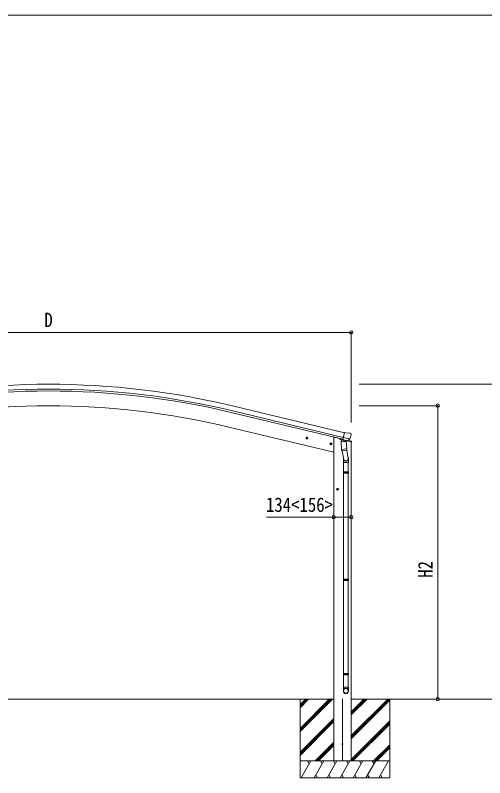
# Model space of a CAD drawing. Units: millimetres at full size, sheet at 1:30; details may follow other scales. Extents: x -8385 to 8479, y -5853 to 5787.
# Drawn here: x -4203 to -21, y -1005 to 5787 of the extents above; entities that cross this region are included whole.
import ezdxf
from ezdxf.enums import TextEntityAlignment as Align

# ---------------------------------------------------------------- set-up
doc = ezdxf.new("R2010")
doc.units = ezdxf.units.MM
doc.header["$LTSCALE"] = 30
doc.header["$PDMODE"] = 32
doc.header["$PDSIZE"] = 30
for name, color, linetype, lineweight in [('0-0_0', 7, 'Continuous', 9), ('0-1_本体', 4, 'Continuous', 9), ('0-2_部品', 7, 'Continuous', 9), ('0-8_PARTS2', 2, 'Continuous', 9), ('0-A_寸法', 6, 'Continuous', 9), ('F-0_240', 7, 'Continuous', 9)]:
    doc.layers.add(name, color=color, linetype=linetype, lineweight=lineweight)
doc.styles.add('ＭＳ ゴシック', font='')
doc.styles.get('ＭＳ ゴシック').set_extended_font_data('MS Gothic')

msp = doc.modelspace()

# ---------------------------------------------------------------- linework, layer by layer
at = {"layer": '0-0_0'}
for p, q in [((-6445.32, -304.55), (-1366.17, -304.55)), ((-1666.45, -304.55), (-1666.45, -1004.55)), ((-1666.45, -565.28), (-1405.72, -304.55)), ((-1666.45, -579.42), (-1391.58, -304.55)), ((-1666.45, -593.56), (-1377.44, -304.55)), ((-1666.45, -381.43), (-1589.57, -304.55)), ((-1666.45, -367.29), (-1603.71, -304.55)), ((-1666.45, -353.15), (-1617.85, -304.55)), ((-1209.67, -304.55), (-778.29, -304.55)), ((-1209.67, -629), (-885.22, -304.55)), ((-1209.67, -643.14), (-871.08, -304.55)), ((-1209.67, -445.15), (-1069.07, -304.55)), ((-1209.67, -431.01), (-1083.21, -304.55)), ((-1209.67, -416.87), (-1097.35, -304.55)), ((-1209.67, -657.28), (-866.45, -314.07)), ((-866.45, -304.55), (-866.45, -1004.55)), ((-1666.45, -777.41), (-1365.67, -476.63)), ((-1666.45, -791.55), (-1365.67, -490.77)), ((-1666.45, -805.7), (-1365.67, -504.92)), ((-1209.67, -841.13), (-866.45, -497.91)), ((-1208.95, -854.55), (-866.45, -512.06)), ((-1194.81, -854.55), (-866.45, -526.2)), ((-1531.46, -854.55), (-1365.67, -688.76)), ((-1517.32, -854.55), (-1365.67, -702.91)), ((-1503.18, -854.55), (-1365.67, -717.05)), ((-1010.96, -854.55), (-866.45, -710.04)), ((-996.82, -854.55), (-866.45, -724.19)), ((-982.68, -854.55), (-866.45, -738.33)), ((-866.45, -854.55), (-1666.45, -854.55)), ((-1656.16, -1004.55), (-1569.56, -854.55)), ((-1584.56, -880.53), (-1599.56, -854.55)), ((-1540.69, -1004.55), (-1454.09, -854.55)), ((-1469.09, -880.54), (-1484.09, -854.55)), ((-1425.22, -1004.55), (-1338.62, -854.55)), ((-1353.62, -880.53), (-1368.62, -854.55)), ((-1333.45, -854.55), (-1199.45, -854.55)), ((-1309.75, -1004.55), (-1223.15, -854.55)), ((-1238.15, -880.53), (-1253.15, -854.55)), ((-1194.28, -1004.55), (-1107.68, -854.55)), ((-1122.68, -880.53), (-1137.68, -854.55)), ((-1078.81, -1004.55), (-992.21, -854.55)), ((-1022.21, -854.55), (-1007.21, -880.53)), ((-963.34, -1004.55), (-876.74, -854.55)), ((-1666.45, -1004.55), (-866.45, -1004.55)), ((-1525.69, -978.57), (-1510.7, -1004.55)), ((-1410.22, -978.57), (-1395.22, -1004.55)), ((-1294.75, -978.57), (-1279.75, -1004.55)), ((-1179.28, -978.57), (-1164.28, -1004.55)), ((-1063.81, -978.57), (-1048.81, -1004.55)), ((-948.34, -978.57), (-933.34, -1004.55))]:
    msp.add_line(p, q, dxfattribs=at)
at = {"layer": '0-1_本体'}
for p, q in [((-2268.59, 2246.89), (-1285.35, 2010.83)), ((-2264.66, 2263.25), (-1281.42, 2027.19)), ((-2254.59, 2305.23), (-1271.34, 2069.17)), ((-1876.38, 2018), (-2299.17, 2119.51)), ((-1365.67, 1895.39), (-1876.38, 2018)), ((-1365.67, 2024.83), (-1345.67, 2024.83)), ((-1365.67, -854.55), (-1365.67, 2024.83)), ((-1345.17, 2024.83), (-1311.9, 2016.84)), ((-1209.67, -854.55), (-1209.67, 1985.69))]:
    msp.add_line(p, q, dxfattribs=at)
for radius in [7073, 7029.83, 7013, 6882]:
    msp.add_arc((-3905.75, -4572.34), radius, 76.5, 103.5, dxfattribs=at)
at = {"layer": '0-2_部品'}
for p, q in [((-1245.02, 2064.58), (-1270.95, 2070.81)), ((-1245.02, 2064.58), (-1231.76, 2067.28)), ((-1217.28, 2064.09), (-1230.46, 2067.25)), ((-1214.18, 2061.84), (-1210.32, 2055.55)), ((-1209.96, 2053.27), (-1210.24, 2052.12)), ((-1614.09, 2023.93), (-1594.64, 2019.27)), ((-1606.49, 2028.8), (-1611.66, 2023.35)), ((-1606.7, 2011.88), (-1602.03, 2031.32)), ((-1599.2, 2027.04), (-1606.49, 2028.8)), ((-1602.23, 2014.4), (-1597.06, 2019.85)), ((-1597.06, 2019.85), (-1599.2, 2027.04)), ((-1400.16, 1972.58), (-1380.72, 1967.91)), ((-1392.57, 1977.44), (-1397.74, 1971.99)), ((-1392.78, 1960.52), (-1388.11, 1979.97)), ((-1385.27, 1975.69), (-1392.57, 1977.44)), ((-1383.14, 1968.49), (-1385.27, 1975.69)), ((-1312.4, 2017.32), (-1312.4, 2014.17)), ((-1290.36, 2004.94), (-1308.56, 2009.31)), ((-1301.09, 1987.4), (-1255.4, 1990.6)), ((-1296.42, 1920.57), (-1301.09, 1987.4)), ((-1286.68, 2009.17), (-1299.99, 1993.86)), ((-1299.99, 1993.86), (-1299.55, 1987.51)), ((-1285.73, 2009.24), (-1286.68, 2009.17)), ((-1282.65, 2006.77), (-1284.18, 2007.13)), ((-1245.94, 1997.95), (-1282.65, 2006.77)), ((-1224.02, 2012.96), (-1281.52, 2026.77)), ((-1276.7, 2004.94), (-1275.68, 1990.34)), ((-1248.49, 1995.95), (-1274.3, 1989.51)), ((-1257.18, 1993.78), (-1256.95, 1990.49)), ((-1255.4, 1990.6), (-1250.73, 1923.76)), ((-1243.58, 1997.48), (-1251.1, 1999.29)), ((-1207.84, 1985.13), (-1250.66, 1995.4)), ((-1247.78, 1997.73), (-1247.73, 1996.99)), ((-1244.41, 1997.59), (-1245.94, 1997.95)), ((-1240.87, 1998.05), (-1224.49, 2012.54)), ((-1237.08, 2001.4), (-1210.14, 1994.93)), ((-1207.84, 1992.02), (-1207.84, 1985.13)), ((-1388.31, 1963.05), (-1383.14, 1968.49)), ((-1296.42, 1920.57), (-1250.73, 1923.76)), ((-1296.41, 1920.57), (-1295.52, 1907.87)), ((-1251.71, 1909.16), (-1293.41, 1906.24)), ((-1289.88, 1906.49), (-1277.25, 1831.69)), ((-1251.09, 1928.88), (-1236.55, 1841.02)), ((-1249.87, 1911.3), (-1250.74, 1923.76)), ((-1250.27, 1909.94), (-1250.26, 1909.94)), ((-1280.4, 1838.51), (-1280.4, 1803.85)), ((-1234.4, 1803.85), (-1234.4, 1838.21)), ((-1280.4, 1803.85), (-1234.4, 1803.85)), ((-1278.4, 1803.85), (-1278.4, 1721.2)), ((-1236.4, 1803.85), (-1236.4, 1721.2)), ((-1280.4, 1719.2), (-1279.4, 1721.2)), ((-1280.4, 1719.2), (-1234.4, 1719.2)), ((-1280.4, 1719.2), (-1280.4, 1711.2)), ((-1280.4, 1711.2), (-1234.4, 1711.2)), ((-1280.4, 1711.2), (-1279.4, 1709.2)), ((-1279.4, 1721.2), (-1235.4, 1721.2)), ((-1279.4, 1709.2), (-1235.4, 1709.2)), ((-1278.4, 1709.2), (-1278.4, 765.01)), ((-1236.4, 1709.2), (-1236.4, 765.01)), ((-1234.4, 1719.2), (-1235.4, 1721.2)), ((-1341.91, 1565.33), (-1321.91, 1565.33)), ((-1335.66, 1571.83), (-1339.41, 1565.33)), ((-1328.15, 1571.83), (-1335.66, 1571.83)), ((-1331.91, 1555.33), (-1331.91, 1575.33)), ((-1324.4, 1565.33), (-1328.15, 1571.83)), ((-1328.15, 1558.83), (-1324.4, 1565.33)), ((-1280.4, 763.01), (-1279.4, 765.01)), ((-1280.4, 763.01), (-1234.4, 763.01)), ((-1280.4, 763.01), (-1280.4, 755.01)), ((-1280.4, 755.01), (-1234.4, 755.01)), ((-1280.4, 755.01), (-1279.4, 753.01)), ((-1279.4, 765.01), (-1235.4, 765.01)), ((-1279.4, 753.01), (-1235.4, 753.01)), ((-1278.4, 753.01), (-1278.4, -75.18)), ((-1236.4, 753.01), (-1236.4, -75.18)), ((-1234.4, 763.01), (-1235.4, 765.01)), ((-1280.4, -77.18), (-1279.4, -75.18)), ((-1280.4, -77.18), (-1234.4, -77.18)), ((-1280.4, -77.18), (-1280.4, -85.18)), ((-1280.4, -85.18), (-1234.4, -85.18)), ((-1280.4, -85.18), (-1279.4, -87.18)), ((-1279.4, -75.18), (-1235.4, -75.18)), ((-1279.4, -87.18), (-1235.4, -87.18)), ((-1278.4, -87.18), (-1278.4, -197.18)), ((-1236.4, -87.18), (-1236.4, -197.18)), ((-1234.4, -77.18), (-1235.4, -75.18)), ((-1280.4, -231.32), (-1280.4, -197.18)), ((-1280.4, -197.18), (-1234.4, -197.18)), ((-1234.4, -231.32), (-1234.4, -197.18))]:
    msp.add_line(p, q, dxfattribs=at)
for points in [[(-1276.38, 2005.36), (-1286.1, 2007.69), (-1270.95, 2070.81)], [(-1611.66, 2023.35), (-1609.53, 2016.16), (-1602.23, 2014.4)], [(-1397.74, 1971.99), (-1395.61, 1964.8), (-1388.31, 1963.05)], [(-1276.38, 2005.36), (-1276.14, 2005.2), (-1251.38, 1999.26), (-1251.1, 1999.29)], [(-1223.75, 2013.54), (-1224.33, 2012.69), (-1224.49, 2012.54)], [(-1234.4, 1719.2), (-1234.4, 1711.2), (-1235.4, 1709.2)], [(-1339.41, 1565.33), (-1335.66, 1558.83), (-1328.15, 1558.83)], [(-1234.4, 763.01), (-1234.4, 755.01), (-1235.4, 753.01)], [(-1234.4, -77.18), (-1234.4, -85.18), (-1235.4, -87.18)]]:
    msp.add_lwpolyline(points, dxfattribs=at)
for centre, radius in [((-1604.36, 2021.6), 8.5), ((-1604.36, 2021.6), 7.7), ((-1604.36, 2021.6), 6.5), ((-1390.44, 1970.24), 8.5), ((-1390.44, 1970.24), 7.7), ((-1390.44, 1970.24), 6.5), ((-1331.91, 1565.33), 8.5), ((-1331.91, 1565.33), 7.7), ((-1331.91, 1565.33), 6.5)]:
    msp.add_circle(centre, radius, dxfattribs=at)
at = {"layer": '0-2_部品', "color": 4}
msp.add_circle((-1288.17, -704.55), 4.5, dxfattribs=at)
at = {"layer": '0-2_部品'}
for centre, radius, start, end in [((-1231.16, 2064.34), 3, 76.5, 101.5), ((-1407.04, 2099.36), 202.4, 334.90875, 346.5), ((-1218.44, 2059.23), 5, 31.5, 76.5), ((-1307.4, 2014.17), 5, 180, 256.5), ((-1284.06, 2007.62), 0.5, 221.23754, 256.5), ((-1277.3, 2004.86), 0.604, 7.79405, 79.40158), ((-1274.65, 1990.48), 1.03, 188.03431, 289.96103), ((-1248.73, 1996.92), 1, 284, 4), ((-1247.28, 1997.76), 0.5, 76.5, 184), ((-1244.3, 1998.07), 0.5, 256.5, 291.76246), ((-1210.84, 1992.02), 3, 0, 76.5), ((-1293.55, 1908.24), 2, 190.53157, 274), ((-1251.85, 1911.15), 2, 274, 322.59038), ((-1251.81, 1911.12), 1.95, 322.52234, 4.95983), ((-1264.4, 1838.21), 30, 0, 2.54858)]:
    msp.add_arc(centre, radius, start, end, dxfattribs=at)
for centre, major_axis, ratio, start_param, end_param in [((-1212.88, 2053.98), (1.57, -2.57), 0.99628, 0.7835347, 1.5707963), ((-1242.88, 2000.4), (0.73, -2.92), 0.997631, 5.8041905, 5.8929484), ((-1242.91, 2000.53), (-2.63, 3.16), 0.650902, 2.1145521, 2.1873627), ((-1242.86, 2000.3), (0.73, -2.92), 0.997631, 5.965759, 6.7621801), ((-1257.4, 1838.51), (-23, 0), 0.996195, 6.0000678, 10.0103449), ((-1257.4, 1838.51), (-21, 0), 0.996195, 0.3319459, 3.3482706), ((-1257.4, -229.58), (23, 0), 0.996195, 6.2831853, 9.424778), ((-1257.4, -231.32), (23, 0), 0.996195, 6.2831853, 9.424778), ((-1257.4, -231.32), (0, -23.43), 0.981806, 4.712389, 7.8539816)]:
    msp.add_ellipse(centre, major_axis=major_axis, ratio=ratio, start_param=start_param, end_param=end_param, dxfattribs=at)
msp.add_ellipse((-1257.4, -231.32), major_axis=(-21, 0), ratio=0.996195, dxfattribs=at)
at = {"layer": '0-8_PARTS2'}
msp.add_line((-1288.17, -302.06), (-1288.17, -857.05), dxfattribs=at)
at = {"layer": '0-A_寸法'}
for p, q in [((-6601.82, 2962.35), (-1209.8, 2962.35)), ((-1209.8, 2962.35), (-1209.8, 2160.01)), ((166.78, 2500.66), (-1139.65, 2500.66)), ((-439.2, 2309.66), (-1139.65, 2309.66)), ((-439.2, -304.55), (-439.2, 2309.66)), ((-1965.67, 1316.7), (-1365.67, 1316.7)), ((-1365.67, 1316.7), (-1209.67, 1316.7)), ((-439.2, -304.55), (-833.44, -304.55)), ((166.78, -304.55), (-439.2, -304.55))]:
    msp.add_line(p, q, dxfattribs=at)
for p in [(-1209.8, 2962.35), (-439.2, 2309.66), (-1365.67, 1316.7), (-1209.67, 1316.7), (-439.2, -304.55)]:
    msp.add_point(p, dxfattribs=at)
at = {"layer": 'F-0_240', "color": 5}
msp.add_line((-8385.45, 5787.34), (8054.55, 5787.34), dxfattribs=at)

# ---------------------------------------------------------------- texts
at = {"layer": '0-A_寸法', "color": 7, "style": 'ＭＳ ゴシック', "width": 0.85}
for s, p in [('D', (-3943.81, 2970.35)), ('134<156>', (-1969.67, 1324.7))]:
    msp.add_text(s, height=129, dxfattribs=at).set_placement(p, align=Align.BOTTOM_LEFT)
msp.add_text('H2', height=129, rotation=90, dxfattribs=at).set_placement((-447.2, 776.55), align=Align.BOTTOM_LEFT)

doc.saveas('drawing.dxf')
